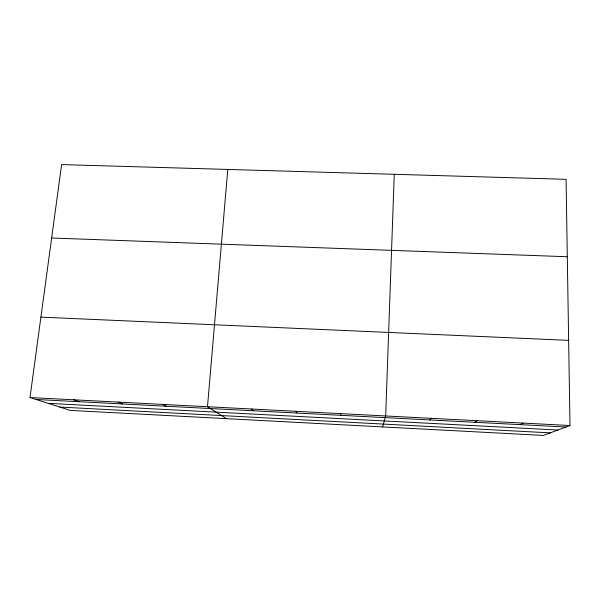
<?xml version="1.0" encoding="UTF-8"?>
<svg xmlns="http://www.w3.org/2000/svg" width="600" height="600" viewBox="0 0 600 600"><rect width="100%" height="100%" fill="white"/><g stroke="black" fill="none" stroke-linecap="round" stroke-linejoin="round"><path stroke-width="0.9" d="M394.26 174.3L385.673 415.965L382.582 426.915M227.79 169.44L207.48 406.725L226.455 418.658M30 397.53L61.613 164.58L566.07 179.317L570 425.52L543.405 435.42L70.297 410.4L30 397.53L570 425.52M429.817 419.955L431.16 418.32M474.81 422.295L477.045 420.705M520.185 424.65L523.327 423.097M51.653 238.005L567.308 256.74M40.912 317.13L568.643 340.358M36.12 399.48L565.942 427.028M48.248 403.357L557.91 430.02M59.843 407.062L550.275 432.862M73.808 399.803L79.133 401.722M117.983 402.09L122.512 403.972M162.54 404.4L166.252 406.252M251.468 409.005L253.538 410.79M295.83 411.308L297.06 413.048M340.56 413.625L340.95 415.335"/></g></svg>
